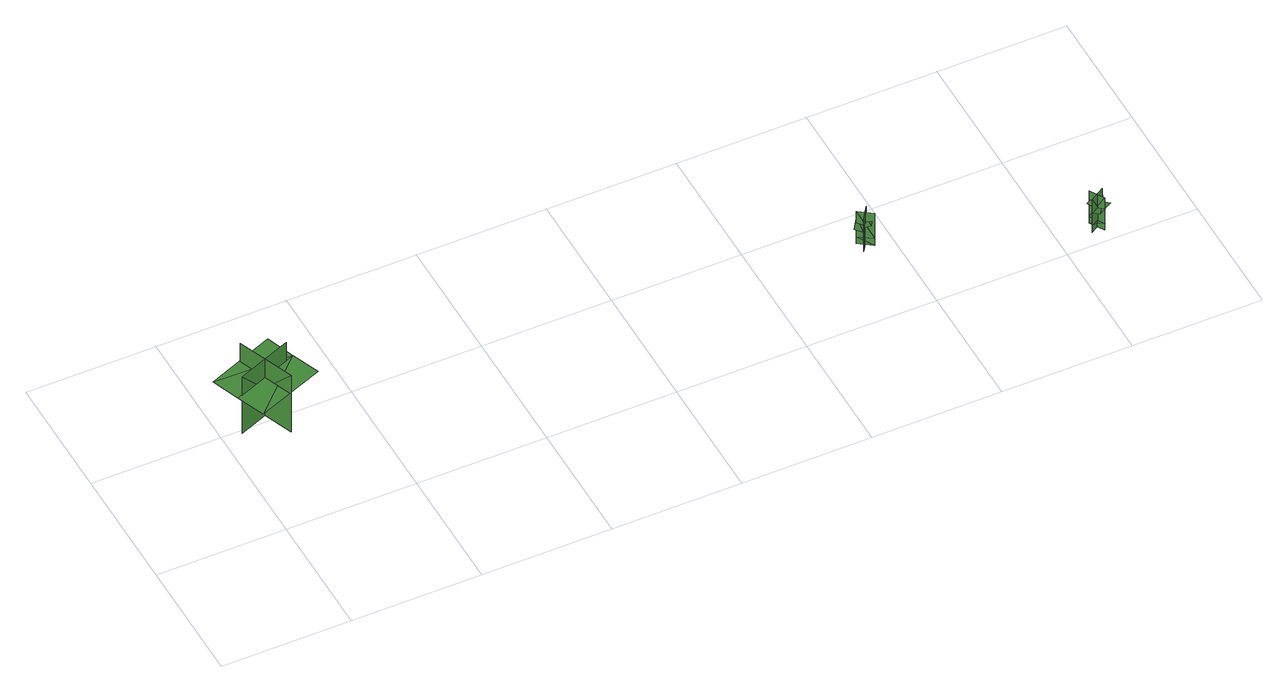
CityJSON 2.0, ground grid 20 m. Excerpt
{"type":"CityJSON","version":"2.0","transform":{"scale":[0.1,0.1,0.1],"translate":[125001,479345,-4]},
"CityObjects":{
"tree1":{"type":"SolitaryVegetationObject","geometry":[{"type":"MultiSurface","lod":"1","boundaries":[[[0,1,2]],[[0,2,3]],[[4,5,6]],[[4,6,7]],[[8,9,10]],[[8,10,11]],[[8,11,12]],[[8,12,13]]]}]},
"tree2":{"type":"SolitaryVegetationObject","geometry":[{"type":"MultiSurface","lod":"1","boundaries":[[[14,15,16]],[[14,16,17]],[[18,19,20]],[[18,20,21]],[[22,23,19]],[[22,19,18]],[[24,25,15]],[[24,15,14]],[[26,27,28]],[[26,28,29]],[[30,31,32]],[[30,32,33]]]}]},
"tree3":{"type":"SolitaryVegetationObject","geometry":[{"type":"MultiSurface","lod":"1","boundaries":[[[34,35,36]],[[34,36,37]],[[38,39,40]],[[38,40,41]],[[42,43,39]],[[42,39,38]],[[44,45,35]],[[44,35,34]],[[46,47,48]],[[46,48,49]],[[50,51,52]],[[50,52,53]]]}]}
},
"vertices":[
[57,255,6],[57,255,115],[91,167,115],[91,167,6],[114,228,6],[114,228,115],[30,195,115],[30,195,6],[127,233,80],[110,277,80],[6,236,80],[22,192,80],[39,149,80],[144,189,80],
[951,127,23],[965,149,23],[966,148,72],[951,127,72],[970,131,23],[949,145,23],[949,145,72],[970,130,72],[970,130,10],[949,145,10],[951,127,10],[966,148,10],[951,127,47],[966,148,47],[955,156,51],[940,134,51],[964,145,54],[953,129,54],[961,124,57],[972,140,57],
[1271,31,25],[1248,18,25],[1248,18,74],[1270,32,74],[1252,36,25],[1265,14,25],[1265,14,74],[1252,36,74],[1252,36,12],[1265,14,12],[1270,32,12],[1248,18,12],[1270,32,49],[1248,18,49],[1255,7,54],[1277,20,54],[1251,20,57],[1268,30,57],[1263,39,59],[1246,29,59]
]}
